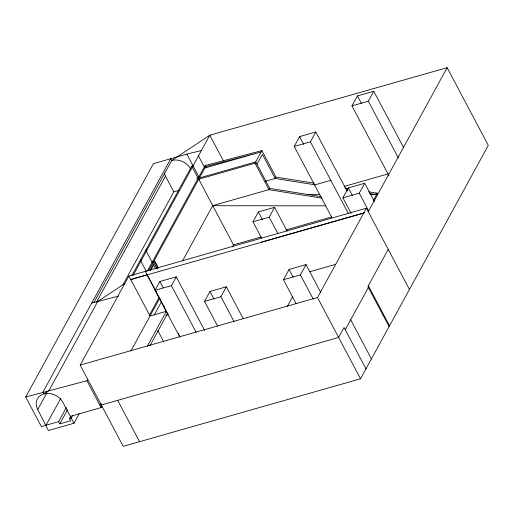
<?xml version="1.0" encoding="UTF-8"?>
<svg xmlns="http://www.w3.org/2000/svg" width="514" height="514" viewBox="0 0 514 514"><rect width="100%" height="100%" fill="white"/><g stroke="black" fill="none" stroke-linecap="round" stroke-linejoin="round"><path stroke-width="0.77" d="M66.319 407.602L58.622 421.66L41.358 426.575L25.7 397.007L153.468 163.619L186.858 154.11L201.449 150.544M93.818 302.752L171.689 160.503L209.808 135.208L447.141 67.668L488.3 145.398L360.532 378.792L123.199 446.332L80.171 365.075L128.911 276.037L366.411 208.196L409.433 289.459M79.342 413.436L73.971 423.253L48.432 430.52L37.715 409.562L46.954 392.69M96.593 302.007L165.482 176.173A14.739 11.886 28.7 0 1 164.255 172.922M46.022 425.251L60.607 398.607M122.904 284.807L173.79 191.857L178.981 190.379M131.925 275.465L191.735 166.215L193.039 165.842L199.438 177.915M133.235 275.093L209.808 135.208L223.513 161.094M58.622 421.66L59.785 423.857L67.482 409.799M86.962 380.739L87.714 379.306M147.434 270.878L197.421 179.579L254.995 163.195L261.902 150.576L275.941 177.092L313.996 183.151M261.902 150.576L205.099 165.572L198.899 176.893L197.588 177.266L196.881 178.557L197.421 179.579M148.745 270.505L153.461 261.896L157.155 268.873M204.334 166.96L261.144 151.964L204.874 167.982L153.705 261.453L154.772 261.151L158.466 268.128M152.15 262.268L154.772 261.151M150.281 270.274L153.365 264.646M59.785 423.857L70.617 420.78L69.454 418.582L70.604 416.469M150.653 270.248L152.966 266.034M72.763 415.273L71.228 418.075L69.454 418.582M179.752 336.933L155.061 290.294L159.873 281.499L176.238 276.84L204.675 330.547M100.005 405.373L101.155 403.272M149.49 314.973L159.218 297.214M130.864 351.017L159.777 298.204M70.315 416.353L101.168 407.57L101.933 406.163M182.663 260.572L212.725 205.645L268.995 189.634M154.084 315.243L161.563 301.577M155.061 290.294L171.425 285.636L176.238 276.84M147.267 346.295L166.433 311.285L150.056 315.969L128.911 276.037M149.966 345.691L167.596 313.482L168.219 314.658L165.983 315.3M256.949 164.255L262.384 154.322L275.183 178.487L314.819 184.796M232.341 246.964L233.491 244.863L261.273 236.954M217.628 326.114L204.533 301.384L209.975 291.451L226.34 286.793L243.18 318.59M322.047 198.153L269.034 189.711L269.741 188.42L255.702 161.904L198.128 178.287M275.941 177.092L275.183 178.487L265.16 181.339M261.575 238.04L252.972 221.785L258.356 211.948L274.56 207.335L287.165 231.146M332.038 217.872L294.22 146.439L299.604 136.602L315.808 131.995L347.143 191.182M204.533 301.384L220.904 296.726L226.34 286.793M252.972 221.785L269.175 217.171L274.56 207.335M294.22 146.439L310.424 141.832L315.808 131.995M389.008 175.807L351.961 105.852L357.403 95.919L373.774 91.261L403.702 147.788M351.961 105.852L368.332 101.194L373.774 91.261M296.167 303.729L283.445 279.706L289.074 269.42L306.016 264.601L320.607 292.158M283.445 279.706L300.388 274.881L306.016 264.601M351.133 213.374L342.902 197.826L348.338 187.893L364.709 183.235L374.436 201.604M287.275 306.524L292.781 296.462M342.902 197.826L359.267 193.168L364.709 183.235M80.171 365.075L317.504 297.529L366.411 208.196M373.389 200.601L377.411 193.251L368.692 191.863M368.281 211.723L447.141 67.668M388.205 249.399L367.876 286.536L389.092 326.615M345.247 329.718L368.371 287.48M125.011 283.4L97.731 301.5L48.991 390.537L43.921 393.897A14.739 11.886 28.7 0 0 37.715 409.562M314.607 184.956L330.817 180.343M344.207 186.409L388.128 173.905M147.068 249.823L145.758 250.196L155.479 268.552M141.626 259.756L140.322 260.129L146.355 271.533M285.97 229.931L331.498 216.972M147.126 274.669L130.781 279.571L364.426 212.828L261.17 242.21M309.537 271.79L335.687 264.344M25.7 397.007L86.943 380.713L101.168 407.57M101.316 405L338.649 337.454L344.084 327.521L365.968 368.853M91.71 303.061L118.644 296.09M375.811 193.251L377.411 193.251M307.79 194.581L319.804 194.594M370.247 194.639L376.653 194.645L369.515 193.508M212.77 205.728L325.837 205.831M344.913 188.079L348.081 188.58M346.526 189.846L348.113 190.096M269.741 188.42L321.269 196.624M147.165 274.887L156.513 292.318M159.88 298.589L160.631 299.983M163.998 306.254L164.743 307.648M368.332 101.194L398.266 157.727M357.403 95.919L361.522 103.687M359.267 193.168L368.622 210.836M348.338 187.893L352.456 195.667M310.424 141.832L348.28 213.329M299.604 136.602L303.678 144.305M368.339 285.694L389.554 325.773M350.689 319.779L371.41 358.92M254.995 163.195L269.034 189.711M317.504 297.529L360.532 378.792M300.388 274.881L313.11 298.91M269.175 217.171L277.778 233.427M289.074 269.42L293.192 277.194M258.356 211.948L262.436 219.651M205.099 165.572L206.217 167.686M198.481 155.909L204.874 167.982M186.858 154.11L193.123 165.945M198.725 179.206L233.491 244.863M191.735 166.215L198.867 179.682M165.482 176.173L173.79 191.857M220.904 296.726L233.998 321.456M209.975 291.451L214.087 299.225M171.425 285.636L196.117 332.275M154.521 261.594L157.849 267.878M159.873 281.499L163.24 287.859M145.295 271.36L167.307 312.936M157.798 330.586L163.748 341.836M117.68 400.342L139.564 441.674M73.971 423.253L62.92 402.391A14.739 11.886 28.7 0 0 43.921 393.897L42.97 392.092L170.738 158.704L171.689 160.503A14.739 11.886 28.7 0 1 190.688 168.997M178.339 333.515L179.816 336.349"/></g></svg>
